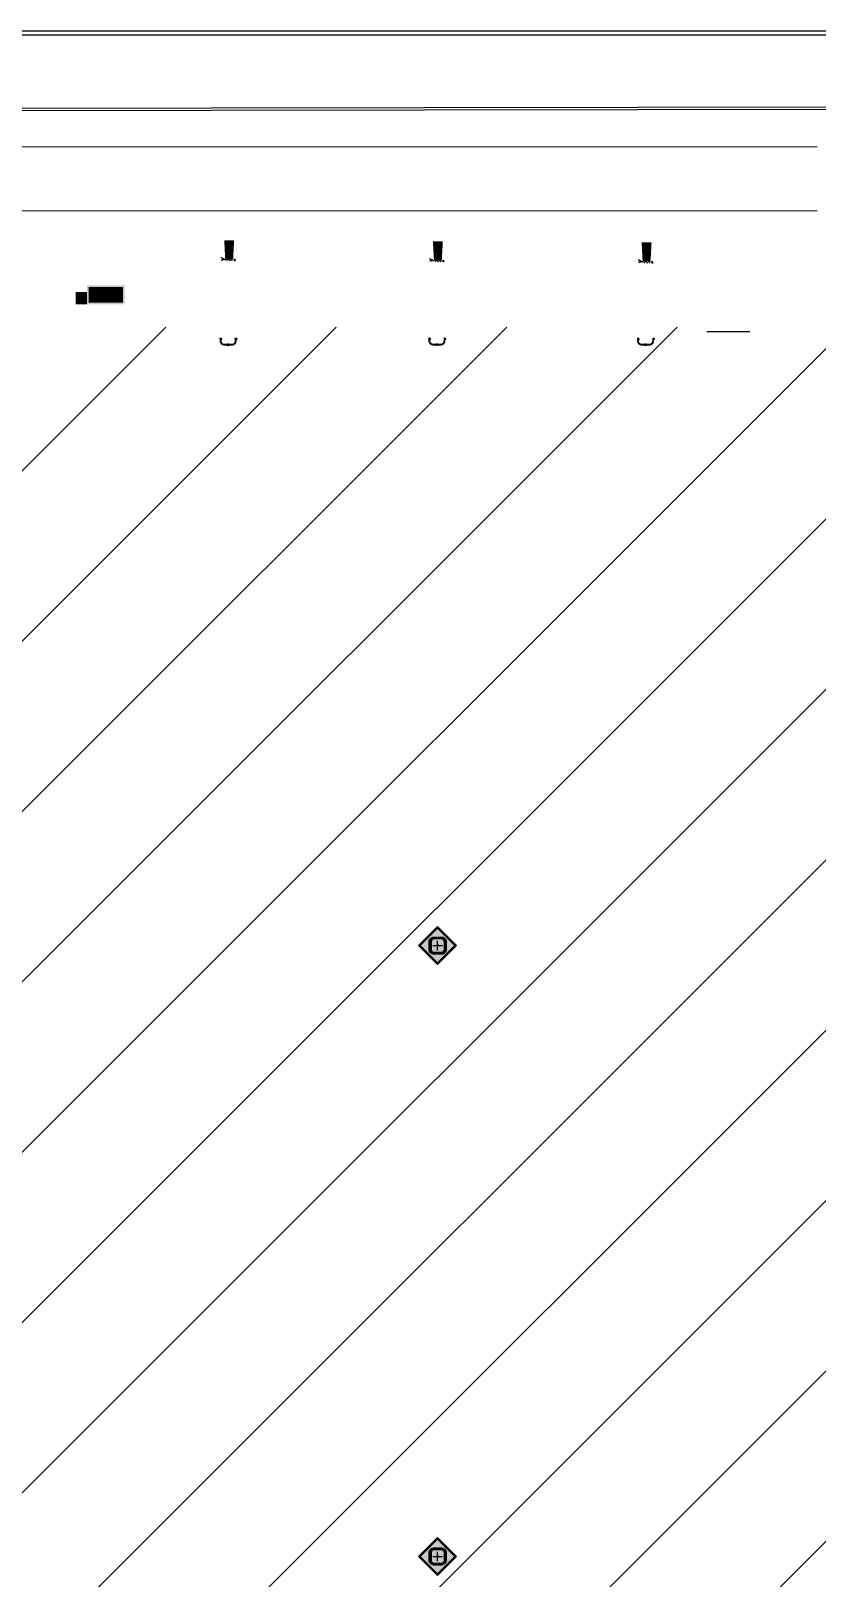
# Model space of a CAD drawing. Header units: millimetres. Extents: x 64 to 660, y 33 to 427.
# Drawn here: x 524.1 to 565.5, y 345.9 to 427.4 of the extents above; entities that cross this region are included whole.
import ezdxf

# ---------------------------------------------------------------- set-up
doc = ezdxf.new("R2010")
doc.units = ezdxf.units.MM
doc.linetypes.add('DASHDOT', pattern=[1, 0.5, -0.25, 0, -0.25])
doc.linetypes.add('HIDDEN', pattern=[0.375, 0.25, -0.125])
doc.layers.add('A-CARP-DEFENSAS', color=37, linetype='Continuous')
doc.layers.add('Contorno', color=7, linetype='Continuous')
doc.layers.add('H-1', color=7, linetype='Continuous', lineweight=18, true_color=0xffffff)

# ---------------------------------------------------------------- blocks, each defined once
blk = doc.blocks.new('A$C2e89fcee')
blk.add_lwpolyline([(1.497, 0.018, 0.00945, 0.00945, 0), (1.577, -0.023, 0.00945, 0.00945, 0), (1.503, -0.074, 0, 0, 0)], format="xyseb")
blk.add_open_spline([(0.935, -0.025), (0.986, 0.021), (1.078, 0.103), (1.201, -0.083), (1.311, 0.099), (1.419, -0.04), (1.514, -0.03), (1.577, -0.023)], degree=3, knots=[0, 0, 0, 0, 0.1680547, 0.3001606, 0.4437484, 0.5343579, 0.7147845, 0.7147845, 0.7147845, 0.7147845])
blk = doc.blocks.new('*U45')
at = {"true_color": 0xf3e03b}
h = blk.add_hatch(color=53, dxfattribs=at)
h.dxf.hatch_style = 1
edge = h.paths.add_edge_path()
edge.add_line((0.35, 0.025), (0.35, 0.2))
edge.add_arc((0.2, 0.2), 0.15, 360, 450)
edge.add_line((0.2, 0.35), (-0.2, 0.35))
edge.add_arc((-0.2, 0.2), 0.15, 90, 180)
edge.add_line((-0.35, 0.2), (-0.35, 0.025))
edge.add_line((-0.35, 0.025), (-0.45, 0.025))
edge.add_line((-0.45, 0.025), (-0.45, 0.2))
edge.add_arc((-0.2, 0.2), 0.25, 90, 180, ccw=False)
edge.add_line((-0.2, 0.45), (0.2, 0.45))
edge.add_arc((0.2, 0.2), 0.25, 0, 90, ccw=False)
edge.add_line((0.45, 0.2), (0.45, 0.025))
edge.add_line((0.45, 0.025), (0.35, 0.025))
at = {"color": 253, "linetype": 'DASHDOT', "ltscale": 0.2}
for p, q in [((-0.05, 0), (0.05, 0)), ((0, -0.05), (0, 0.05))]:
    blk.add_line(p, q, dxfattribs=at)
blk.add_lwpolyline([(0.35, 0.025), (0.35, 0.2, 0.414214), (0.2, 0.35), (-0.2, 0.35, 0.414214), (-0.35, 0.2), (-0.35, 0.025), (-0.45, 0.025), (-0.45, 0.2, -0.414214), (-0.2, 0.45), (0.2, 0.45, -0.414214), (0.45, 0.2), (0.45, 0.025)], format="xyb", close=True)
blk.add_lwpolyline([(0.4, 0), (0.4, 0.2, 0.414214), (0.2, 0.4), (-0.2, 0.4, 0.414214), (-0.4, 0.2), (-0.4, 0)], format="xyb", dxfattribs=at)
at = {"color": 251, "linetype": 'HIDDEN', "ltscale": 0.1}
for centre in [(-0.4, 0.1), (0, 0.4), (0.4, 0.1)]:
    blk.add_circle(centre, 0.05, dxfattribs=at)
blk = doc.blocks.new('*U13')
at = {"true_color": 0xf3e03b}
h = blk.add_hatch(color=53, dxfattribs=at)
h.dxf.hatch_style = 1
edge = h.paths.add_edge_path()
edge.add_line((-0.35, -0.025), (-0.35, -0.2))
edge.add_arc((-0.2, -0.2), 0.15, 180, 270)
edge.add_line((-0.2, -0.35), (0.2, -0.35))
edge.add_arc((0.2, -0.2), 0.15, 270, 360)
edge.add_line((0.35, -0.2), (0.35, -0.025))
edge.add_line((0.35, -0.025), (0.45, -0.025))
edge.add_line((0.45, -0.025), (0.45, -0.2))
edge.add_arc((0.2, -0.2), 0.25, -90, 0, ccw=False)
edge.add_line((0.2, -0.45), (-0.2, -0.45))
edge.add_arc((-0.2, -0.2), 0.25, 180, 270, ccw=False)
edge.add_line((-0.45, -0.2), (-0.45, -0.025))
edge.add_line((-0.45, -0.025), (-0.35, -0.025))
at = {"color": 253, "linetype": 'DASHDOT', "ltscale": 0.2}
for p, q in [((0.05, 0), (-0.05, 0)), ((0, 0.05), (0, -0.05))]:
    blk.add_line(p, q, dxfattribs=at)
blk.add_lwpolyline([(-0.4, 0), (-0.4, -0.2, 0.414214), (-0.2, -0.4), (0.2, -0.4, 0.414214), (0.4, -0.2), (0.4, 0)], format="xyb", dxfattribs=at)
blk.add_lwpolyline([(-0.35, -0.025), (-0.35, -0.2, 0.414214), (-0.2, -0.35), (0.2, -0.35, 0.414214), (0.35, -0.2), (0.35, -0.025), (0.45, -0.025), (0.45, -0.2, -0.414214), (0.2, -0.45), (-0.2, -0.45, -0.414214), (-0.45, -0.2), (-0.45, -0.025)], format="xyb", close=True)
at = {"color": 251, "linetype": 'HIDDEN', "ltscale": 0.1}
for centre in [(-0.4, -0.1), (0, -0.4), (0.4, -0.1)]:
    blk.add_circle(centre, 0.05, dxfattribs=at)

msp = doc.modelspace()

# ---------------------------------------------------------------- hatches: boundary and pattern name
h = msp.add_hatch(color=253)
h.dxf.hatch_style = 1
h.paths.add_polyline_path([(534.266, 416.383), (534.318, 415.4), (534.737, 415.4), (534.789, 416.383)])
h = msp.add_hatch(color=253)
h.dxf.hatch_style = 1
h.paths.add_polyline_path([(545.266, 416.323), (545.318, 415.34), (545.737, 415.34), (545.789, 416.323)])
h = msp.add_hatch(color=253)
h.dxf.hatch_style = 1
h.paths.add_polyline_path([(556.266, 416.263), (556.318, 415.28), (556.737, 415.28), (556.789, 416.263)])
h = msp.add_hatch()
h.set_pattern_fill('AR-CONC', color=253, scale=0.0015, angle=90)
h.set_pattern_definition([(50, (534.44387, 413.61794), (0.273277, -0.023909), [0.028575, -0.314325]), (355, (534.44387, 413.61794), (-0.052865, 0.286585), [0.02286, -0.25146]), (100.451, (534.46665, 413.61594), (0.220412, 0.262677), [0.024285, -0.267135]), (46.184, (534.44387, 413.69414), (0.40662, -0.063063), [0.04286, -0.47149]), (96.636, (534.47776, 413.68888), (0.35611, 0.37114), [0.03643, -0.4007]), (351.184, (534.44387, 413.69414), (0.35611, 0.37114), [0.03429, -0.37719]), (21, (534.48197, 413.67509), (0.227422, -0.153398), [0.028575, -0.314325]), (326, (534.48197, 413.67509), (0.092703, 0.27628), [0.02286, -0.25146]), (71.451, (534.50092, 413.6623), (0.320125, 0.122884), [0.024285, -0.267135]), (37.5, (534.44387, 413.617935), (0.004633, 0.1268326), [0, -0.248412, 0, -0.25527, 0, -0.2524125]), (7.5, (534.44387, 413.61794), (0.1002295, 0.150271), [0, -0.145542, 0, -0.242697, 0, -0.0962025]), (327.5, (534.35891, 413.61794), (0.203386, -0.008593), [0, -0.09525, 0, -0.29718, 0, -0.394335]), (317.5, (534.32081, 413.61794), (0.222194, 0.03814), [0, -0.123825, 0, -0.197358, 0, -0.280035])])
h.paths.add_polyline_path([(534.872, 415.3), (534.942, 415.377), (534.857, 415.46), (534.79, 415.4), (534.25, 415.4), (534.154, 415.498), (534.07, 415.422), (534.189, 415.3)])
h = msp.add_hatch()
h.set_pattern_fill('AR-CONC', color=253, scale=0.0015, angle=90)
h.set_pattern_definition([(50, (545.44387, 413.55794), (0.273277, -0.023909), [0.028575, -0.314325]), (355, (545.44387, 413.55794), (-0.052865, 0.286585), [0.02286, -0.25146]), (100.451, (545.46665, 413.55594), (0.220412, 0.262677), [0.024285, -0.267135]), (46.184, (545.44387, 413.63414), (0.40662, -0.063063), [0.04286, -0.47149]), (96.636, (545.47776, 413.62888), (0.35611, 0.37114), [0.03643, -0.4007]), (351.184, (545.44387, 413.63414), (0.35611, 0.37114), [0.03429, -0.37719]), (21, (545.48197, 413.61509), (0.227422, -0.153398), [0.028575, -0.314325]), (326, (545.48197, 413.61509), (0.092703, 0.27628), [0.02286, -0.25146]), (71.451, (545.50092, 413.6023), (0.320125, 0.122884), [0.024285, -0.267135]), (37.5, (545.44387, 413.557935), (0.004633, 0.1268326), [0, -0.248412, 0, -0.25527, 0, -0.2524125]), (7.5, (545.44387, 413.55794), (0.1002295, 0.150271), [0, -0.145542, 0, -0.242697, 0, -0.0962025]), (327.5, (545.35891, 413.55794), (0.203386, -0.008593), [0, -0.09525, 0, -0.29718, 0, -0.394335]), (317.5, (545.32081, 413.55794), (0.222194, 0.03814), [0, -0.123825, 0, -0.197358, 0, -0.280035])])
h.paths.add_polyline_path([(545.872, 415.24), (545.942, 415.317), (545.857, 415.4), (545.79, 415.34), (545.25, 415.34), (545.154, 415.438), (545.07, 415.362), (545.189, 415.24)])
h = msp.add_hatch()
h.set_pattern_fill('AR-CONC', color=253, scale=0.0015, angle=90)
h.set_pattern_definition([(50, (556.44387, 413.49794), (0.273277, -0.023909), [0.028575, -0.314325]), (355, (556.44387, 413.49794), (-0.052865, 0.286585), [0.02286, -0.25146]), (100.451, (556.46665, 413.49594), (0.220412, 0.262677), [0.024285, -0.267135]), (46.184, (556.44387, 413.57414), (0.40662, -0.063063), [0.04286, -0.47149]), (96.636, (556.47776, 413.56888), (0.35611, 0.37114), [0.03643, -0.4007]), (351.184, (556.44387, 413.57414), (0.35611, 0.37114), [0.03429, -0.37719]), (21, (556.48197, 413.55509), (0.227422, -0.153398), [0.028575, -0.314325]), (326, (556.48197, 413.55509), (0.092703, 0.27628), [0.02286, -0.25146]), (71.451, (556.50092, 413.5423), (0.320125, 0.122884), [0.024285, -0.267135]), (37.5, (556.44387, 413.497935), (0.004633, 0.1268326), [0, -0.248412, 0, -0.25527, 0, -0.2524125]), (7.5, (556.44387, 413.49794), (0.1002295, 0.150271), [0, -0.145542, 0, -0.242697, 0, -0.0962025]), (327.5, (556.35891, 413.49794), (0.203386, -0.008593), [0, -0.09525, 0, -0.29718, 0, -0.394335]), (317.5, (556.32081, 413.49794), (0.222194, 0.03814), [0, -0.123825, 0, -0.197358, 0, -0.280035])])
h.paths.add_polyline_path([(556.872, 415.18), (556.942, 415.257), (556.857, 415.34), (556.79, 415.28), (556.25, 415.28), (556.154, 415.378), (556.07, 415.302), (556.189, 415.18)])
at = {"true_color": 0xc7c8ca}
h = msp.add_hatch(color=9, dxfattribs=at)
h.dxf.hatch_style = 1
h.paths.add_polyline_path([(526.438, 413.001), (526.438, 413.647), (527.043, 413.647), (527.043, 413.001)])
h = msp.add_hatch(color=9, dxfattribs=at)
h.dxf.hatch_style = 1
h.paths.add_polyline_path([(529.013, 413.001), (529.013, 414.001), (527.043, 414.001), (527.043, 413.001)])
h = msp.add_hatch()
h.set_pattern_fill('LINE', color=250, scale=0.2, angle=90)
h.set_pattern_definition([(90, (4357.80828, -607.362983), (-0.025, 0), [])])
h.paths.add_polyline_path([(528.913, 413.101), (528.913, 413.901), (527.143, 413.901), (527.143, 413.101)])
h = msp.add_hatch(color=41)
h.dxf.hatch_style = 1
edge = h.paths.add_edge_path()
edge.add_line((534.826, 411.247), (534.826, 411.072))
edge.add_arc((534.676, 411.072), 0.15, 270, 360, ccw=False)
edge.add_line((534.676, 410.922), (534.276, 410.922))
edge.add_arc((534.276, 411.072), 0.15, 180, 270, ccw=False)
edge.add_line((534.126, 411.072), (534.126, 411.247))
edge.add_line((534.126, 411.247), (534.026, 411.247))
edge.add_line((534.026, 411.247), (534.026, 411.072))
edge.add_arc((534.276, 411.072), 0.25, 180, 270)
edge.add_line((534.276, 410.822), (534.676, 410.822))
edge.add_arc((534.676, 411.072), 0.25, 270, 360)
edge.add_line((534.926, 411.072), (534.926, 411.247))
edge.add_line((534.926, 411.247), (534.826, 411.247))
h = msp.add_hatch(color=41)
h.dxf.hatch_style = 1
edge = h.paths.add_edge_path()
edge.add_line((545.826, 411.254), (545.826, 411.079))
edge.add_arc((545.676, 411.079), 0.15, 270, 360, ccw=False)
edge.add_line((545.676, 410.929), (545.276, 410.929))
edge.add_arc((545.276, 411.079), 0.15, 180, 270, ccw=False)
edge.add_line((545.126, 411.079), (545.126, 411.254))
edge.add_line((545.126, 411.254), (545.026, 411.254))
edge.add_line((545.026, 411.254), (545.026, 411.079))
edge.add_arc((545.276, 411.079), 0.25, 180, 270)
edge.add_line((545.276, 410.829), (545.676, 410.829))
edge.add_arc((545.676, 411.079), 0.25, 270, 360)
edge.add_line((545.926, 411.079), (545.926, 411.254))
edge.add_line((545.926, 411.254), (545.826, 411.254))
h = msp.add_hatch(color=41)
h.dxf.hatch_style = 1
edge = h.paths.add_edge_path()
edge.add_line((556.826, 411.248), (556.826, 411.073))
edge.add_arc((556.676, 411.073), 0.15, 270, 360, ccw=False)
edge.add_line((556.676, 410.923), (556.276, 410.923))
edge.add_arc((556.276, 411.073), 0.15, 180, 270, ccw=False)
edge.add_line((556.126, 411.073), (556.126, 411.248))
edge.add_line((556.126, 411.248), (556.026, 411.248))
edge.add_line((556.026, 411.248), (556.026, 411.073))
edge.add_arc((556.276, 411.073), 0.25, 180, 270)
edge.add_line((556.276, 410.823), (556.676, 410.823))
edge.add_arc((556.676, 411.073), 0.25, 270, 360)
edge.add_line((556.926, 411.073), (556.926, 411.248))
edge.add_line((556.926, 411.248), (556.826, 411.248))
h = msp.add_hatch(color=250)
h.dxf.hatch_style = 1
h.paths.add_polyline_path([(544.513, 379.201), (545.513, 378.201), (546.513, 379.201), (545.513, 380.201)])
h.paths.add_polyline_path([(544.598, 379.201), (545.513, 378.286), (546.428, 379.201), (545.513, 380.116)], flags=16)
h = msp.add_hatch(color=253)
h.dxf.hatch_style = 1
h.paths.add_polyline_path([(544.598, 379.201), (545.513, 378.286), (546.428, 379.201), (545.513, 380.116)])
h = msp.add_hatch(color=41)
h.dxf.hatch_style = 1
edge = h.paths.add_edge_path()
edge.add_line((545.46, 379.551), (545.285, 379.551))
edge.add_arc((545.285, 379.401), 0.15, 90, 180)
edge.add_line((545.135, 379.401), (545.135, 379.001))
edge.add_arc((545.285, 379.001), 0.15, 180, 270)
edge.add_line((545.285, 378.851), (545.46, 378.851))
edge.add_line((545.46, 378.851), (545.46, 378.751))
edge.add_line((545.46, 378.751), (545.285, 378.751))
edge.add_arc((545.285, 379.001), 0.25, 180, 270, ccw=False)
edge.add_line((545.035, 379.001), (545.035, 379.401))
edge.add_arc((545.285, 379.401), 0.25, 90, 180, ccw=False)
edge.add_line((545.285, 379.651), (545.46, 379.651))
edge.add_line((545.46, 379.651), (545.46, 379.551))
h = msp.add_hatch(color=41)
h.dxf.hatch_style = 1
edge = h.paths.add_edge_path()
edge.add_line((545.51, 378.851), (545.685, 378.851))
edge.add_arc((545.685, 379.001), 0.15, 270, 360)
edge.add_line((545.835, 379.001), (545.835, 379.401))
edge.add_arc((545.685, 379.401), 0.15, 360, 450)
edge.add_line((545.685, 379.551), (545.51, 379.551))
edge.add_line((545.51, 379.551), (545.51, 379.651))
edge.add_line((545.51, 379.651), (545.685, 379.651))
edge.add_arc((545.685, 379.401), 0.25, 0, 90, ccw=False)
edge.add_line((545.935, 379.401), (545.935, 379.001))
edge.add_arc((545.685, 379.001), 0.25, 270, 360, ccw=False)
edge.add_line((545.685, 378.751), (545.51, 378.751))
edge.add_line((545.51, 378.751), (545.51, 378.851))
h = msp.add_hatch(color=250)
h.dxf.hatch_style = 1
h.paths.add_polyline_path([(544.513, 347.001), (545.513, 346.001), (546.513, 347.001), (545.513, 348.001)])
h.paths.add_polyline_path([(544.598, 347.001), (545.513, 346.086), (546.428, 347.001), (545.513, 347.916)], flags=16)
h = msp.add_hatch(color=253)
h.dxf.hatch_style = 1
h.paths.add_polyline_path([(544.598, 347.001), (545.513, 346.086), (546.428, 347.001), (545.513, 347.916)])
h = msp.add_hatch(color=41)
h.dxf.hatch_style = 1
edge = h.paths.add_edge_path()
edge.add_line((545.46, 347.351), (545.285, 347.351))
edge.add_arc((545.285, 347.201), 0.15, 90, 180)
edge.add_line((545.135, 347.201), (545.135, 346.801))
edge.add_arc((545.285, 346.801), 0.15, 180, 270)
edge.add_line((545.285, 346.651), (545.46, 346.651))
edge.add_line((545.46, 346.651), (545.46, 346.551))
edge.add_line((545.46, 346.551), (545.285, 346.551))
edge.add_arc((545.285, 346.801), 0.25, 180, 270, ccw=False)
edge.add_line((545.035, 346.801), (545.035, 347.201))
edge.add_arc((545.285, 347.201), 0.25, 90, 180, ccw=False)
edge.add_line((545.285, 347.451), (545.46, 347.451))
edge.add_line((545.46, 347.451), (545.46, 347.351))
h = msp.add_hatch(color=41)
h.dxf.hatch_style = 1
edge = h.paths.add_edge_path()
edge.add_line((545.51, 346.651), (545.685, 346.651))
edge.add_arc((545.685, 346.801), 0.15, 270, 360)
edge.add_line((545.835, 346.801), (545.835, 347.201))
edge.add_arc((545.685, 347.201), 0.15, 0, 90)
edge.add_line((545.685, 347.351), (545.51, 347.351))
edge.add_line((545.51, 347.351), (545.51, 347.451))
edge.add_line((545.51, 347.451), (545.685, 347.451))
edge.add_arc((545.685, 347.201), 0.25, 0, 90, ccw=False)
edge.add_line((545.935, 347.201), (545.935, 346.801))
edge.add_arc((545.685, 346.801), 0.25, 270, 360, ccw=False)
edge.add_line((545.685, 346.551), (545.51, 346.551))
edge.add_line((545.51, 346.551), (545.51, 346.651))
at = {"layer": 'H-1'}
h = msp.add_hatch(dxfattribs=at)
h.set_pattern_fill('ANSI31', color=253, scale=2)
h.set_pattern_definition([(45, (-4639.8004, -1418.538), (-4.490128, 4.490128), [])])
h.paths.add_polyline_path([(567.913, 411.801), (523.59, 411.801), (523.59, 348.355), (567.913, 348.355)])
h.paths.add_polyline_path([(567.913, 348.355), (523.59, 348.355), (523.59, 282.201), (567.913, 282.201)])

# ---------------------------------------------------------------- linework, layer by layer
msp.add_line((561.966, 411.55), (559.707, 411.55))
at = {"color": 253}
for p, q in [((545.513, 378.951), (545.513, 379.451)), ((545.263, 379.201), (545.763, 379.201)), ((545.263, 347.001), (545.763, 347.001)), ((545.513, 346.751), (545.513, 347.251))]:
    msp.add_line(p, q, dxfattribs=at)
for points, const_width in [([(534.266, 416.383), (534.318, 415.4), (534.737, 415.4), (534.789, 416.383)], 0.00001), ([(545.266, 416.323), (545.318, 415.34), (545.737, 415.34), (545.789, 416.323)], 0.00001), ([(556.266, 416.263), (556.318, 415.28), (556.737, 415.28), (556.789, 416.263)], 0.00001), ([(534.872, 415.3), (534.942, 415.377), (534.857, 415.46), (534.79, 415.4), (534.25, 415.4), (534.154, 415.498), (534.07, 415.422), (534.189, 415.3)], 0.001), ([(545.872, 415.24), (545.942, 415.317), (545.857, 415.4), (545.79, 415.34), (545.25, 415.34), (545.154, 415.438), (545.07, 415.362), (545.189, 415.24)], 0.001), ([(556.872, 415.18), (556.942, 415.257), (556.857, 415.34), (556.79, 415.28), (556.25, 415.28), (556.154, 415.378), (556.07, 415.302), (556.189, 415.18)], 0.001)]:
    msp.add_lwpolyline(points, close=True, dxfattribs=dict(const_width=const_width))
at = {"color": 0, "const_width": 0.01}
for points in [[(544.506, 379.201), (545.513, 378.194), (546.52, 379.201), (545.513, 380.208)], [(544.506, 347.001), (545.513, 345.994), (546.52, 347.001), (545.513, 348.008)]]:
    msp.add_lwpolyline(points, close=True, dxfattribs=at)
for points in [[(544.513, 379.201), (545.513, 378.201), (546.513, 379.201), (545.513, 380.201)], [(544.598, 379.201), (545.513, 378.286), (546.428, 379.201), (545.513, 380.116)], [(544.513, 347.001), (545.513, 346.001), (546.513, 347.001), (545.513, 348.001)], [(544.598, 347.001), (545.513, 346.086), (546.428, 347.001), (545.513, 347.916)]]:
    msp.add_lwpolyline(points, close=True)
at = {"color": 251, "linetype": 'HIDDEN', "ltscale": 0.1}
for centre in [(534.076, 411.172), (534.876, 411.172), (545.076, 411.179), (545.876, 411.179), (556.076, 411.173), (556.876, 411.173), (534.476, 410.872), (545.476, 410.879), (556.476, 410.873), (545.085, 379.201), (545.385, 379.601), (545.585, 379.601), (545.885, 379.201), (545.385, 378.801), (545.585, 378.801), (545.385, 347.401), (545.585, 347.401), (545.085, 347.001), (545.385, 346.601), (545.585, 346.601), (545.885, 347.001)]:
    msp.add_circle(centre, 0.05, dxfattribs=at)
at = {"layer": 'Contorno', "color": 252, "linetype": 'ByBlock'}
for p, q in [((70.173, 427.413, 0), (575.342, 427.413, 0)), ((70.189, 427.213, 0), (575.342, 427.213, 0)), ((575.342, 423.409), (522.185, 423.324)), ((522.186, 423.224), (575.306, 423.309)), ((565.511, 421.312), (521.184, 421.293)), ((565.511, 417.931), (521.185, 417.913))]:
    msp.add_line(p, q, dxfattribs=at)

# ---------------------------------------------------------------- block references
at = {"rotation": 90}
for p in [(534.528, 414.669), (545.528, 414.609), (556.528, 414.549)]:
    msp.add_blockref('A$C2e89fcee', p, dxfattribs=at)
at = {"layer": 'A-CARP-DEFENSAS', "rotation": 90}
for name, p in [('*U45', (545.522, 379.201)), ('*U13', (545.522, 379.201)), ('*U45', (545.522, 347.001)), ('*U13', (545.522, 347.001))]:
    msp.add_blockref(name, p, dxfattribs=at)

doc.saveas('drawing.dxf')
